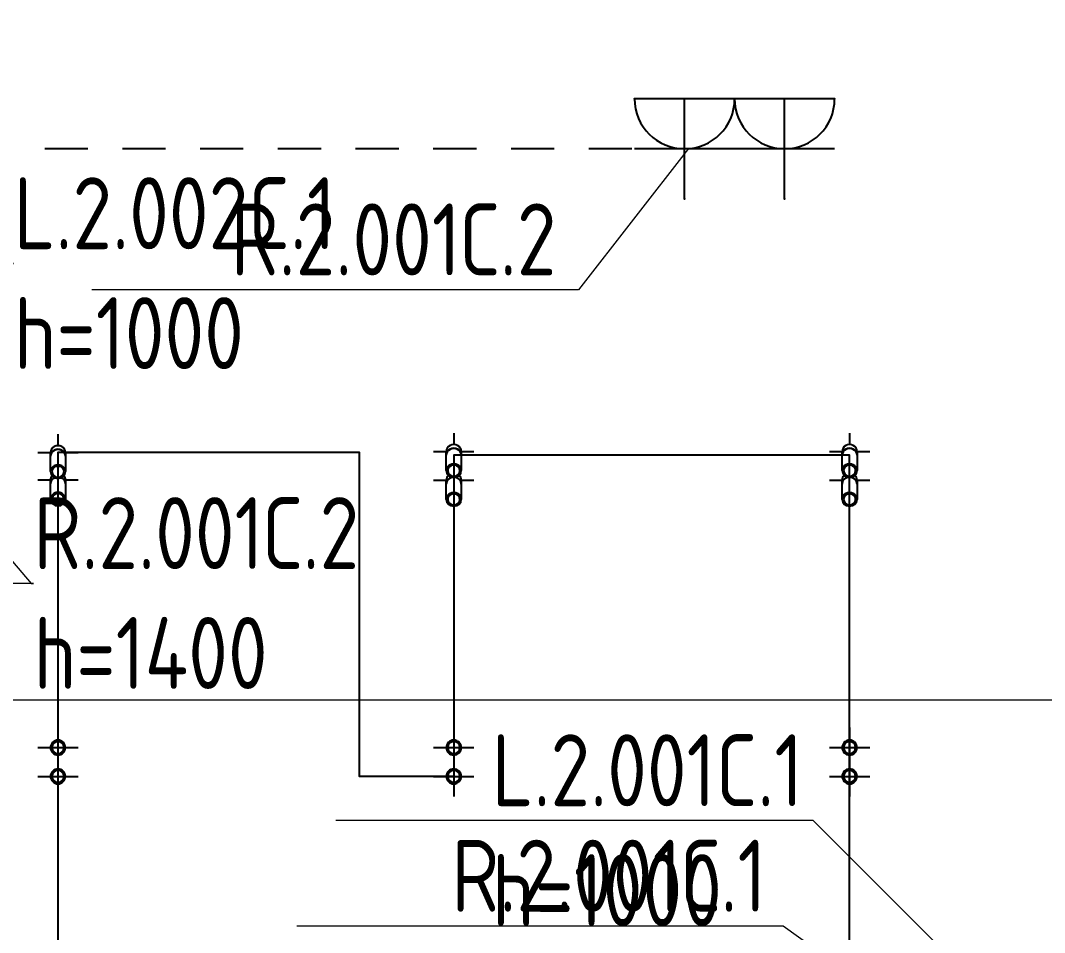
# Model space of a CAD drawing. Header units: millimetres. Extents: x -298345 to 861279, y -149517 to 72226.
# Drawn here: x 317252 to 320810, y 25408 to 28578 of the extents above; entities that cross this region are included whole.
import ezdxf
from ezdxf import colors
from ezdxf.entities.mleader import LeaderData, LeaderLine
from ezdxf.math import Vec2, Vec3

# ---------------------------------------------------------------- set-up
doc = ezdxf.new("R2010")
doc.units = ezdxf.units.MM
doc.linetypes.add('JIS_02_0.7', pattern=[1.35, 0.75, -0.6])
doc.layers.get('0').update_dxf_attribs({"plot": 0})
for name, color, linetype in [('0_UNC_1 Сети. Оборудование', 1, 'Continuous'), ('0_UNC_2 Розетки. Трассы', 1, 'Continuous'), ('0_UNC_3 Свет. Выключатели 230', 1, 'Continuous'), ('0_UNC_3 Свет. Трассы', 1, 'Continuous'), ('0_UNC_3.2 Аварийный свет. Оборудование', 1, 'Continuous'), ('ВиК. Оборудование', 1, 'Continuous')]:
    doc.layers.add(name, color=color, linetype=linetype)
doc.layers.add('0_UNC_2 Розетки. Оборудование', color=7, linetype='Continuous', true_color=0x991b1e)
doc.layers.add('0_UNC_3 Свет. Оборудование', color=7, linetype='Continuous', true_color=0x991b1e)
doc.styles.add('Unecom', font='GOST2304A_0.ttf', dxfattribs={"height": 2.5})

# ---------------------------------------------------------------- blocks, each defined once
blk = doc.blocks.new('_None')
blk = doc.blocks.new('*U318')
at = {"color": 0, "ltscale": 0.4}
blk.add_lwpolyline([(0, 3.475), (0, 0)], dxfattribs=at)
at = {"color": 0, "linetype": 'ByBlock', "lineweight": -2}
for points in [[(-1.737, 1.737), (1.737, 1.737)], [(-1.737, 0), (1.737, 0)]]:
    blk.add_lwpolyline(points, dxfattribs=at)
blk.add_arc((0, 0), 1.737, 0, 180, dxfattribs=at)
for p in [(0, 3.475), (1.737, 0), (-1.737, 0)]:
    blk.add_point(p, dxfattribs=at)
at = {"color": 18, "true_color": 0x000000, "style": 'Unecom', "flags": 1}
for tag, p in [('НАЗНАЧЕНИЕ', (-2.52, 0.678)), ('ГРУППА', (-2.52, -2.272))]:
    blk.add_attdef(tag, p, '', height=2.5, rotation=180, dxfattribs=at)
at = {"layer": 'Defpoints', "style": 'Unecom'}
for tag, p in [('АТРИБУТ', (12.974, 0.678)), ('МОДЕЛЬ', (12.974, -2.272))]:
    blk.add_attdef(tag, p, '', height=2.5, rotation=180, dxfattribs=at)
blk = doc.blocks.new('Светильникпотолочный накладной поворотный_Maytoni_FOCUS LED_C055CL-L12W3K-W-W_D52хН160мм - Focus led 52х160-V129-План расположения приборов освещения_ выключателей_ групп освещения мансардного этажа на отметке _3_300')
at = {"color": 0}
for p, q in [((0, 70), (0, -70)), ((-70, 0), (70, 0))]:
    blk.add_line(p, q, dxfattribs=at)
for radius, start, end in [(26, 0, 180), (26, 180, 360), (21, 360, 180), (21, 180, 360)]:
    blk.add_arc((0, 0), radius, start, end, dxfattribs=at)
at = {"color": 0, "style": 'Unecom', "flags": 9}
for tag in ['ГРУППА', 'МОЩНОСТЬ', 'НАИМЕНОВАНИЕ']:
    blk.add_attdef(tag, (0, 0), '', height=2.5, dxfattribs=at)
blk = doc.blocks.new('Светильникпотол_тке _3_3000')
at = {"color": 0}
for p, q in [((13055, 16538.2), (13055, 16498.2)), ((12985, 16474.6), (13029, 16474.6)), ((13029, 16462.1), (13029, 16474.6)), ((13029, 16474.5), (13029, 16474.6)), ((13080.9, 16474.6), (13125, 16474.6)), ((13081, 16474.6), (13081, 16462.1)), ((13081, 16474.6), (13081, 16474.5)), ((13029, 16407.8), (13029, 16461.3)), ((13081, 16461.3), (13081, 16407.8))]:
    blk.add_line(p, q, dxfattribs=at)
for centre, major_axis, start_param, end_param in [((13055, 16474.5), (26, 0), 0, 3.141593), ((13055, 16462.1), (26, 0), 0, 3.141593), ((13055, 16461.3), (26, 0), 0, 3.141593), ((13055, 16474.6), (26, 0), 0.523599, 2.617994), ((13055, 16474.6), (26, 0), 0.523599, 2.617994), ((13055, 16407.8), (26, 0), 0, 3.141593), ((13055, 16407.8), (26, 0), 3.141593, 6.283185), ((13055, 16407.8), (21, 0), 0, 3.141593), ((13055, 16407.8), (21, 0), 3.141593, 6.283185)]:
    blk.add_ellipse(centre, major_axis=major_axis, ratio=0.908508, start_param=start_param, end_param=end_param, dxfattribs=at)
at = {"color": 0, "style": 'Unecom', "flags": 9}
for tag in ['ГРУППА', 'МОЩНОСТЬ', 'НАИМЕНОВАНИЕ']:
    blk.add_attdef(tag, (0, 0), '', height=2.5, dxfattribs=at)
blk = doc.blocks.new('Светильникпотол_тке _3_3001')
at = {"color": 0}
for p, q in [((12985, 16374.7), (13029, 16374.7)), ((13029, 16362.2), (13029, 16374.7)), ((13029, 16374.6), (13029, 16374.7)), ((13080.9, 16374.7), (13125, 16374.7)), ((13081, 16374.7), (13081, 16362.2)), ((13081, 16374.7), (13081, 16374.6)), ((13029, 16307.8), (13029, 16361.3)), ((13081, 16361.3), (13081, 16307.8))]:
    blk.add_line(p, q, dxfattribs=at)
for centre, major_axis, start_param, end_param in [((13055, 16374.6), (26, 0), 2.362742, 3.141593), ((13055, 16362.2), (26, 0), 1.832596, 3.141593), ((13055, 16361.3), (26, 0), 1.699848, 3.141593), ((13055, 16374.7), (26, 0), 2.364978, 2.617994), ((13055, 16374.7), (26, 0), 2.364978, 2.617994), ((13055, 16361.3), (26, 0), 0, 1.441745), ((13055, 16362.2), (26, 0), 0, 1.308997), ((13055, 16374.7), (26, 0), 0.523599, 0.776615), ((13055, 16374.7), (26, 0), 0.523599, 0.776615), ((13055, 16374.6), (26, 0), 0, 0.778851), ((13055, 16307.8), (26, 0), 0, 3.141593), ((13055, 16307.8), (26, 0), 3.141593, 6.283185), ((13055, 16307.8), (21, 0), 0, 3.141593), ((13055, 16307.8), (21, 0), 3.141593, 6.283185)]:
    blk.add_ellipse(centre, major_axis=major_axis, ratio=0.908508, start_param=start_param, end_param=end_param, dxfattribs=at)
at = {"color": 0, "style": 'Unecom', "flags": 9}
for tag in ['ГРУППА', 'МОЩНОСТЬ', 'НАИМЕНОВАНИЕ']:
    blk.add_attdef(tag, (0, 0), '', height=2.5, dxfattribs=at)
blk = doc.blocks.new('Светильникпотол_тке _3_3002')
at = {"color": 0}
for p, q in [((8180, 17348.8), (8180, 17308.8)), ((8110, 17285.2), (8154, 17285.2)), ((8154, 17272.7), (8154, 17285.2)), ((8154, 17285.1), (8154, 17285.2)), ((8154, 17218.4), (8154, 17271.9)), ((8205.9, 17285.2), (8250, 17285.2)), ((8206, 17285.2), (8206, 17272.7)), ((8206, 17285.2), (8206, 17285.1)), ((8206, 17271.9), (8206, 17218.4))]:
    blk.add_line(p, q, dxfattribs=at)
for centre, major_axis, start_param, end_param in [((8180, 17285.1), (26, 0), 0, 3.141593), ((8180, 17272.7), (26, 0), 0, 3.141593), ((8180, 17271.9), (26, 0), 0, 3.141593), ((8180, 17285.2), (26, 0), 0.523599, 2.617994), ((8180, 17285.2), (26, 0), 0.523599, 2.617994), ((8180, 17218.4), (26, 0), 0, 3.141593), ((8180, 17218.4), (26, 0), 3.141593, 6.283185), ((8180, 17218.4), (21, 0), 0, 3.141593), ((8180, 17218.4), (21, 0), 3.141593, 6.283185)]:
    blk.add_ellipse(centre, major_axis=major_axis, ratio=0.908508, start_param=start_param, end_param=end_param, dxfattribs=at)
at = {"color": 0, "style": 'Unecom', "flags": 9}
for tag in ['ГРУППА', 'МОЩНОСТЬ', 'НАИМЕНОВАНИЕ']:
    blk.add_attdef(tag, (0, 0), '', height=2.5, dxfattribs=at)
blk = doc.blocks.new('Светильникпотол_тке _3_30031')
at = {"color": 0}
for p, q in [((14360, 16374.7), (14404, 16374.7)), ((14404, 16362.1), (14404, 16374.7)), ((14404, 16374.6), (14404, 16374.7)), ((14455.9, 16374.7), (14500, 16374.7)), ((14456, 16374.7), (14456, 16362.1)), ((14456, 16374.7), (14456, 16374.6)), ((14404, 16307.8), (14404, 16361.3)), ((14456, 16361.3), (14456, 16307.8))]:
    blk.add_line(p, q, dxfattribs=at)
for centre, major_axis, start_param, end_param in [((14430, 16374.6), (26, 0), 2.362742, 3.141593), ((14430, 16362.1), (26, 0), 1.832596, 3.141593), ((14430, 16361.3), (26, 0), 1.699848, 3.141593), ((14430, 16374.7), (26, 0), 2.364978, 2.617994), ((14430, 16374.7), (26, 0), 2.364978, 2.617994), ((14430, 16361.3), (26, 0), 0, 1.441745), ((14430, 16362.1), (26, 0), 0, 1.308997), ((14430, 16374.7), (26, 0), 0.523599, 0.776615), ((14430, 16374.7), (26, 0), 0.523599, 0.776615), ((14430, 16374.6), (26, 0), 0, 0.778851), ((14430, 16307.8), (26, 0), 0, 3.141593), ((14430, 16307.8), (26, 0), 3.141593, 6.283185), ((14430, 16307.8), (21, 0), 0, 3.141593), ((14430, 16307.8), (21, 0), 3.141593, 6.283185)]:
    blk.add_ellipse(centre, major_axis=major_axis, ratio=0.908508, start_param=start_param, end_param=end_param, dxfattribs=at)
at = {"color": 0, "style": 'Unecom', "flags": 9}
for tag in ['ГРУППА', 'МОЩНОСТЬ', 'НАИМЕНОВАНИЕ']:
    blk.add_attdef(tag, (0, 0), '', height=2.5, dxfattribs=at)
blk = doc.blocks.new('Светильникпотол_тке _3_30032')
at = {"color": 0}
for p, q in [((11610, 16375.6), (11654, 16375.6)), ((11654, 16363), (11654, 16375.6)), ((11654, 16375.5), (11654, 16375.6)), ((11705.9, 16375.6), (11750, 16375.6)), ((11706, 16375.6), (11706, 16363)), ((11706, 16375.6), (11706, 16375.5)), ((11654, 16308.7), (11654, 16362.2)), ((11706, 16362.2), (11706, 16308.7))]:
    blk.add_line(p, q, dxfattribs=at)
for centre, major_axis, start_param, end_param in [((11680, 16375.5), (26, 0), 2.484288, 3.141593), ((11680, 16363), (26, 0), 2.094395, 3.141593), ((11680, 16362.2), (26, 0), 2.039299, 3.141593), ((11680, 16375.6), (26, 0), 2.486524, 2.617994), ((11680, 16375.6), (26, 0), 2.486524, 2.617994), ((11680, 16362.2), (26, 0), 0, 1.102294), ((11680, 16363), (26, 0), 0, 1.047198), ((11680, 16375.6), (26, 0), 0.523599, 0.655068), ((11680, 16375.6), (26, 0), 0.523599, 0.655068), ((11680, 16375.5), (26, 0), 0, 0.657305), ((11680, 16308.7), (26, 0), 0, 3.141593), ((11680, 16308.7), (26, 0), 3.141593, 6.283185), ((11680, 16308.7), (21, 0), 0, 3.141593), ((11680, 16308.7), (21, 0), 3.141593, 6.283185)]:
    blk.add_ellipse(centre, major_axis=major_axis, ratio=0.908508, start_param=start_param, end_param=end_param, dxfattribs=at)
at = {"color": 0, "style": 'Unecom', "flags": 9}
for tag in ['ГРУППА', 'МОЩНОСТЬ', 'НАИМЕНОВАНИЕ']:
    blk.add_attdef(tag, (0, 0), '', height=2.5, dxfattribs=at)

msp = doc.modelspace()

# ---------------------------------------------------------------- linework, layer by layer
at = {"layer": '0_UNC_2 Розетки. Трассы', "color": 1, "linetype": 'JIS_02_0.7', "ltscale": 200}
msp.add_lwpolyline([(311148.6, 21230.3), (311148.6, 20527.3), (311298.6, 20377.3), (317255.7, 20377.3), (317405.7, 20527.3), (317405.7, 21304.5), (317255.7, 21454.5), (317066.4, 21454.5), (317066.4, 28133.7), (319907, 28133.7)], dxfattribs=at)
at = {"layer": '0_UNC_3 Свет. Трассы'}
msp.add_lwpolyline([(318246.8, 21252.3), (318246.8, 21650.7), (319462.6, 21650.7), (319462.6, 24225.7), (320132.6, 24225.7), (320132.6, 27067), (318757.6, 27067), (318757.6, 25950.7), (318429.5, 25950.7), (318429.5, 27076.7), (317382.6, 27076.7), (317382.6, 21650.7), (317482.6, 21650.7)], dxfattribs=at)

# ---------------------------------------------------------------- block references
at = {"layer": '0_UNC_2 Розетки. Оборудование', "xscale": 100, "yscale": 100, "zscale": 100, "rotation": 180}
for p in [(319559.5, 28305.7), (319907, 28305.7)]:
    msp.add_blockref('*U318', p, dxfattribs=at)
at = {"layer": '0_UNC_3 Свет. Оборудование'}
for name, p in [('Светильникпотол_тке _3_3000', (305702.6, 10605.7)), ('Светильникпотол_тке _3_3002', (311952.6, 9795.1)), ('Светильникпотол_тке _3_3002', (309202.6, 9791.5)), ('Светильникпотол_тке _3_30032', (305702.6, 10605.7)), ('Светильникпотол_тке _3_3001', (305702.6, 10605.7)), ('Светильникпотол_тке _3_30031', (305702.6, 10605.7)), ('Светильникпотолочный накладной поворотный_Maytoni_FOCUS LED_C055CL-L12W3K-W-W_D52хН160мм - Focus led 52х160-V129-План расположения приборов освещения_ выключателей_ групп освещения мансардного этажа на отметке _3_300', (317382.6, 26050.7)), ('Светильникпотолочный накладной поворотный_Maytoni_FOCUS LED_C055CL-L12W3K-W-W_D52хН160мм - Focus led 52х160-V129-План расположения приборов освещения_ выключателей_ групп освещения мансардного этажа на отметке _3_300', (318757.6, 26050.7)), ('Светильникпотолочный накладной поворотный_Maytoni_FOCUS LED_C055CL-L12W3K-W-W_D52хН160мм - Focus led 52х160-V129-План расположения приборов освещения_ выключателей_ групп освещения мансардного этажа на отметке _3_300', (320132.6, 26050.7)), ('Светильникпотолочный накладной поворотный_Maytoni_FOCUS LED_C055CL-L12W3K-W-W_D52хН160мм - Focus led 52х160-V129-План расположения приборов освещения_ выключателей_ групп освещения мансардного этажа на отметке _3_300', (317382.6, 25950.7)), ('Светильникпотолочный накладной поворотный_Maytoni_FOCUS LED_C055CL-L12W3K-W-W_D52хН160мм - Focus led 52х160-V129-План расположения приборов освещения_ выключателей_ групп освещения мансардного этажа на отметке _3_300', (318757.6, 25950.7)), ('Светильникпотолочный накладной поворотный_Maytoni_FOCUS LED_C055CL-L12W3K-W-W_D52хН160мм - Focus led 52х160-V129-План расположения приборов освещения_ выключателей_ групп освещения мансардного этажа на отметке _3_300', (320132.6, 25950.7))]:
    msp.add_blockref(name, p, dxfattribs=at)

# ---------------------------------------------------------------- leaders
at = {"layer": '0_UNC_1 Сети. Оборудование'}
ml = msp.add_multileader_mtext('Standard', dxfattribs=at)
ml.set_content('ENC211\\Pот ЩСПЗ.ХБК', color=7, style='Unecom')
ml.set_leader_properties(color=7, linetype='ByLayer', lineweight=13)
ml.set_arrow_properties(name='NONE')
ml.build(insert=Vec2(0, 0))
ml.multileader.update_dxf_attribs({"has_dogleg": 0, "text_left_attachment_type": 6, "text_right_attachment_type": 6, "text_bottom_attachment_type": 10, "arrow_head_size": 0, "scale": 150})
ctx = ml.context
ctx.base_point, ctx.scale, ctx.char_height, ctx.arrow_head_size, ctx.landing_gap_size, ctx.plane_origin = Vec3(173843.4, 27294.6), 150, 270, 0, 3, Vec3(157722.1, 25073.9)
ctx.left_attachment, ctx.right_attachment, ctx.top_attachment = 6, 6, 10
notes = []
notes.append((ctx, [(1, (1, 1, 0), (175637.5, 27294.6), (-1, 0), 12, [(0, [(176526.8, 26265.6)], 0, [])])]))
ctx.mtext.insert, ctx.mtext.width, ctx.mtext.flow_direction = Vec3(173846.4, 27618.6), 3947.77, 5
ml = msp.add_multileader_mtext('Standard', dxfattribs=at)
ml.set_content('ЩС-ВК.02 \\Pот ЩР-01\\PВxШxГ 600x400x200 мм', color=7, style='Unecom')
ml.set_leader_properties(color=7, linetype='ByLayer', lineweight=13)
ml.set_arrow_properties(name='NONE')
ml.build(insert=Vec2(0, 0))
ml.multileader.update_dxf_attribs({"has_dogleg": 0, "text_left_attachment_type": 6, "text_right_attachment_type": 6, "text_bottom_attachment_type": 10, "arrow_head_size": 0, "scale": 150})
ctx = ml.context
ctx.base_point, ctx.scale, ctx.char_height, ctx.arrow_head_size, ctx.landing_gap_size, ctx.plane_origin = Vec3(20042.2, 26636.4), 150, 350, 0, 3, Vec3(5103, 25662.2)
ctx.left_attachment, ctx.right_attachment, ctx.top_attachment = 6, 6, 10
notes.append((ctx, [(1, (1, 1, 0), (23028.8, 26636.4), (-1, 0), 12, [(0, [(23079.1, 24172.7)], 0, [])])]))
ctx.mtext.insert, ctx.mtext.width, ctx.mtext.flow_direction = Vec3(20045.2, 27056.4), 3141.572, 5
at = {"layer": '0_UNC_2 Розетки. Оборудование', "color": 7, "ltscale": 200}
ml = msp.add_multileader_mtext('Standard', dxfattribs=at)
ml.set_content('R.2.001С.2', color=7, style='Unecom')
ml.set_leader_properties(color=7, linetype='ByLayer', lineweight=13)
ml.set_arrow_properties(name='NONE')
ml.build(insert=Vec2(0, 0))
ml.multileader.update_dxf_attribs({"text_left_attachment_type": 6, "text_right_attachment_type": 6, "text_bottom_attachment_type": 10, "dogleg_length": 0.08, "arrow_head_size": 100, "scale": 100})
ctx = ml.context
ctx.base_point, ctx.scale, ctx.char_height, ctx.arrow_head_size, ctx.landing_gap_size, ctx.plane_origin = Vec3(317982.7, 27642.2), 100, 250, 100, 0, Vec3(31196.5, -8226.5)
ctx.left_attachment, ctx.right_attachment, ctx.top_attachment = 6, 6, 10
notes.append((ctx, [(1, (1, 1, 0), (319190.3, 27642.2), (-1, 0), 8, [(1, [(319573.3, 28133.7)], 0, [])])]))
ctx.mtext.insert, ctx.mtext.flow_direction = Vec3(317982.7, 27942.2), 5
ml = msp.add_multileader_mtext('Standard', dxfattribs=at)
ml.set_content('R.2.001С.2\\Ph=1400', color=7, style='Unecom')
ml.set_leader_properties(color=7, linetype='ByLayer', lineweight=13)
ml.set_arrow_properties(name='NONE')
ml.build(insert=Vec2(0, 0))
ml.multileader.update_dxf_attribs({"text_left_attachment_type": 6, "text_right_attachment_type": 6, "text_bottom_attachment_type": 10, "dogleg_length": 0.08, "arrow_head_size": 100, "scale": 100})
ctx = ml.context
ctx.base_point, ctx.scale, ctx.char_height, ctx.arrow_head_size, ctx.landing_gap_size, ctx.plane_origin = Vec3(317297.5, 26621.3), 100, 250, 100, 0, Vec3(28689.6, -9478.1)
ctx.left_attachment, ctx.right_attachment, ctx.top_attachment = 6, 6, 10
notes.append((ctx, [(0, (1, 1, 0), (317289.5, 26621.3), (1, 0), 8, [(1, [(317066.4, 26882)], 0, [])])]))
ctx.mtext.insert, ctx.mtext.flow_direction = Vec3(317297.5, 26921.3), 5
ml = msp.add_multileader_mtext('Standard', dxfattribs=at)
ml.set_content('R.2.001С.1\\Ph=1000', color=7, style='Unecom')
ml.set_leader_properties(color=7, linetype='ByLayer', lineweight=13)
ml.set_arrow_properties(name='NONE')
ml.build(insert=Vec2(0, 0))
ml.multileader.update_dxf_attribs({"text_left_attachment_type": 6, "text_right_attachment_type": 6, "text_bottom_attachment_type": 10, "dogleg_length": 0.08, "arrow_head_size": 100, "scale": 100})
ctx = ml.context
ctx.base_point, ctx.scale, ctx.char_height, ctx.arrow_head_size, ctx.landing_gap_size, ctx.plane_origin = Vec3(318749.4, 25430.4), 100, 250, 100, 0, Vec3(30751.1, -11603.3)
ctx.left_attachment, ctx.right_attachment, ctx.top_attachment = 6, 6, 10
notes.append((ctx, [(1, (1, 1, 0), (319902, 25430.4), (-1, 0), 8, [(1, [(320445.1, 25039.2)], 0, [])])]))
ctx.mtext.insert, ctx.mtext.flow_direction = Vec3(318749.4, 25730.4), 5
at = {"layer": '0_UNC_3 Свет. Выключатели 230', "color": 7, "ltscale": 200}
ml = msp.add_multileader_mtext('Standard', dxfattribs=at)
ml.set_content('L.2.001C.1\\Ph=1000', color=7, style='Unecom')
ml.set_leader_properties(color=7, linetype='ByLayer', lineweight=13)
ml.set_arrow_properties(name='NONE')
ml.build(insert=Vec2(0, 0))
ml.multileader.update_dxf_attribs({"text_left_attachment_type": 6, "text_right_attachment_type": 6, "text_bottom_attachment_type": 10, "dogleg_length": 0.08, "arrow_head_size": 100, "scale": 100})
ctx = ml.context
ctx.base_point, ctx.scale, ctx.char_height, ctx.arrow_head_size, ctx.landing_gap_size, ctx.plane_origin = Vec3(318889.2, 25796.9), 100, 250, 100, 0, Vec3(29382.6, -11056.3)
ctx.left_attachment, ctx.right_attachment, ctx.top_attachment = 6, 6, 10
notes.append((ctx, [(1, (1, 1, 0), (320006, 25796.9), (-1, 0), 8, [(1, [(320528.8, 25274.8)], 0, [])])]))
ctx.mtext.insert, ctx.mtext.flow_direction = Vec3(318889.2, 26096.9), 5
at = {"layer": '0_UNC_3 Свет. Оборудование', "color": 7, "ltscale": 200}
ml = msp.add_multileader_mtext('Standard', dxfattribs=at)
ml.set_content('L.2.002C.1\\Ph=1000', color=7, style='Unecom')
ml.set_leader_properties(color=7, linetype='ByLayer', lineweight=13)
ml.set_arrow_properties(name='NONE')
ml.build(insert=Vec2(0, 0))
ml.multileader.update_dxf_attribs({"text_left_attachment_type": 6, "text_right_attachment_type": 6, "text_bottom_attachment_type": 10, "dogleg_length": 0.08, "arrow_head_size": 100, "scale": 100})
ctx = ml.context
ctx.base_point, ctx.scale, ctx.char_height, ctx.arrow_head_size, ctx.landing_gap_size, ctx.plane_origin = Vec3(317228.5, 27733.2), 100, 250, 100, 0, Vec3(22353.1, -7757.2)
ctx.left_attachment, ctx.right_attachment, ctx.top_attachment = 6, 6, 10
notes.append((ctx, [(0, (1, 1, 0), (317220.5, 27733.2), (1, 0), 8, [(0, [(316717.6, 27729.6)], 0, [])])]))
ctx.mtext.insert, ctx.mtext.flow_direction = Vec3(317228.5, 28033.2), 5
ml = msp.add_multileader_mtext('Standard', dxfattribs=at)
ml.set_content('L.2.001C.1\\Ph=1510\\Pрасположение блока питания для подсветки определить по месту, управление осуществляется коммутацией цепи 230v', color=7, style='Unecom')
ml.set_leader_properties(color=7, linetype='ByLayer', lineweight=13)
ml.set_arrow_properties(name='NONE')
ml.build(insert=Vec2(0, 0))
ml.multileader.update_dxf_attribs({"text_left_attachment_type": 6, "text_right_attachment_type": 6, "text_bottom_attachment_type": 10, "dogleg_length": 0.08, "arrow_head_size": 100, "scale": 100})
ctx = ml.context
ctx.base_point, ctx.scale, ctx.char_height, ctx.arrow_head_size, ctx.landing_gap_size, ctx.plane_origin = Vec3(325664.9, 26216), 100, 250, 100, 0, Vec3(28674.5, -13181.5)
ctx.left_attachment, ctx.right_attachment, ctx.top_attachment = 6, 6, 10
notes.append((ctx, [(0, (1, 1, 0), (325656.9, 26216), (1, 0), 8, [(1, [(320612.6, 23565.7)], 0, [])])]))
ctx.mtext.insert, ctx.mtext.width, ctx.mtext.flow_direction = Vec3(325664.9, 26537.3), 5128.371, 5
at = {"layer": '0_UNC_3.2 Аварийный свет. Оборудование'}
ml = msp.add_multileader_mtext('Standard', dxfattribs=at)
ml.set_content('AL.1.005.1', color=7, style='Unecom')
ml.set_leader_properties(color=7, linetype='ByLayer', lineweight=13)
ml.set_arrow_properties(name='NONE')
ml.build(insert=Vec2(0, 0))
ml.multileader.update_dxf_attribs({"text_left_attachment_type": 6, "text_right_attachment_type": 6, "text_bottom_attachment_type": 10, "dogleg_length": 0, "arrow_head_size": 0, "scale": 75})
ctx = ml.context
ctx.base_point, ctx.scale, ctx.char_height, ctx.arrow_head_size, ctx.landing_gap_size, ctx.plane_origin = Vec3(322919.9, 25917.8), 75, 180, 0, 1.5, Vec3(325816.9, 29141.1)
ctx.left_attachment, ctx.right_attachment, ctx.top_attachment, ctx.text_align_type = 6, 6, 10, 2
notes.append((ctx, [(0, (1, 1, 0), (323734.4, 25917.8), (-1, 0), 0, [(0, [(323782.8, 25605.2)], 0, [])])]))
ctx.mtext.insert, ctx.mtext.width, ctx.mtext.alignment, ctx.mtext.flow_direction = Vec3(323732.9, 26133.8), 1785.256, 3, 5
at = {"layer": 'ВиК. Оборудование', "ltscale": 2}
ml = msp.add_multileader_mtext('Standard', dxfattribs=at)
ml.set_content('К.2.14', color=7, style='Unecom')
ml.set_leader_properties(color=7, linetype='ByLayer', lineweight=13)
ml.set_arrow_properties(name='NONE')
ml.build(insert=Vec2(0, 0))
ml.multileader.update_dxf_attribs({"text_left_attachment_type": 6, "text_right_attachment_type": 6, "text_bottom_attachment_type": 10, "dogleg_length": 0, "arrow_head_size": 0, "scale": 100})
ctx = ml.context
ctx.base_point, ctx.scale, ctx.char_height, ctx.arrow_head_size, ctx.plane_origin = Vec3(199115.5, 28277.5), 100, 250, 0, Vec3(199213.7, 31727.9)
ctx.left_attachment, ctx.right_attachment, ctx.top_attachment = 6, 6, 10
notes.append((ctx, [(1, (1, 1, 0), (199115.5, 28277.5), (1, 0), 0, [(0, [(198096, 27734.5)], 0, [])])]))
ctx.mtext.insert, ctx.mtext.width, ctx.mtext.flow_direction = Vec3(199117.5, 28577.5), 2380.341, 5
ml = msp.add_multileader_mtext('Standard', dxfattribs=at)
ml.set_content('К.2.15', color=7, style='Unecom')
ml.set_leader_properties(color=7, linetype='ByLayer', lineweight=13)
ml.set_arrow_properties(name='NONE')
ml.build(insert=Vec2(0, 0))
ml.multileader.update_dxf_attribs({"text_left_attachment_type": 6, "text_right_attachment_type": 6, "text_bottom_attachment_type": 10, "dogleg_length": 0, "arrow_head_size": 0, "scale": 100})
ctx = ml.context
ctx.base_point, ctx.scale, ctx.char_height, ctx.arrow_head_size, ctx.plane_origin = Vec3(195216.8, 26180), 100, 250, 0, Vec3(195284.5, 30577.1)
ctx.left_attachment, ctx.right_attachment, ctx.top_attachment = 6, 6, 10
notes.append((ctx, [(1, (1, 1, 0), (195216.8, 26180), (1, 0), 0, [(0, [(194166.7, 26583.8)], 0, [])])]))
ctx.mtext.insert, ctx.mtext.width, ctx.mtext.flow_direction = Vec3(195218.8, 26480), 2380.341, 5
for ctx, leaders in notes:
    for number, flags, end, landing, length, lines in leaders:
        leader = LeaderData()
        leader.index, (leader.has_last_leader_line, leader.has_dogleg_vector, leader.attachment_direction) = number, flags
        leader.last_leader_point, leader.dogleg_vector, leader.dogleg_length = Vec3(end), Vec3(landing), length
        for number, points, colour, breaks in lines:
            line = LeaderLine()
            line.index, line.vertices, line.color, line.breaks = number, Vec3.list(points), colors.encode_raw_color(colour), breaks
            leader.lines.append(line)
        ctx.leaders.append(leader)

doc.saveas('drawing.dxf')
